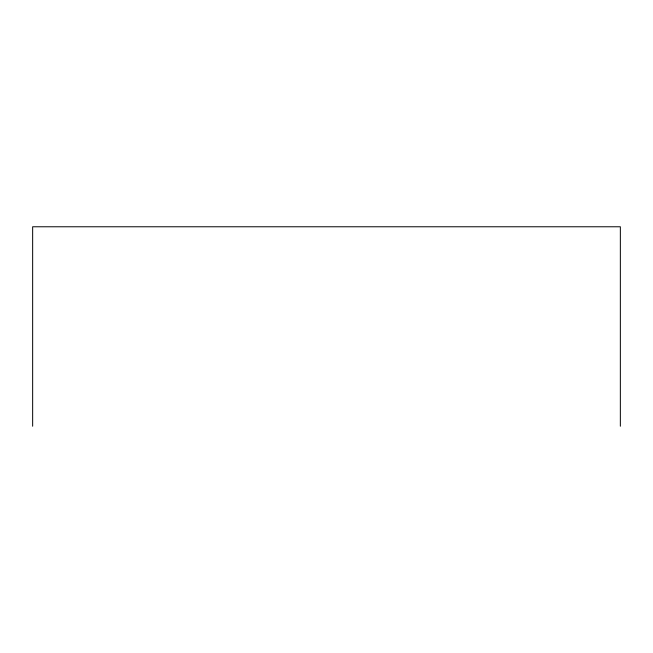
<?xml version="1.0" encoding="UTF-8"?>
<svg xmlns="http://www.w3.org/2000/svg" width="653" height="653" viewBox="0 0 653 653"><rect width="100%" height="100%" fill="white"/><g stroke="black" fill="none" stroke-linecap="round" stroke-linejoin="round"><path stroke-width="0.98" d="M620.35 426.229L620.35 226.771L32.65 226.771L32.65 426.229"/></g></svg>
